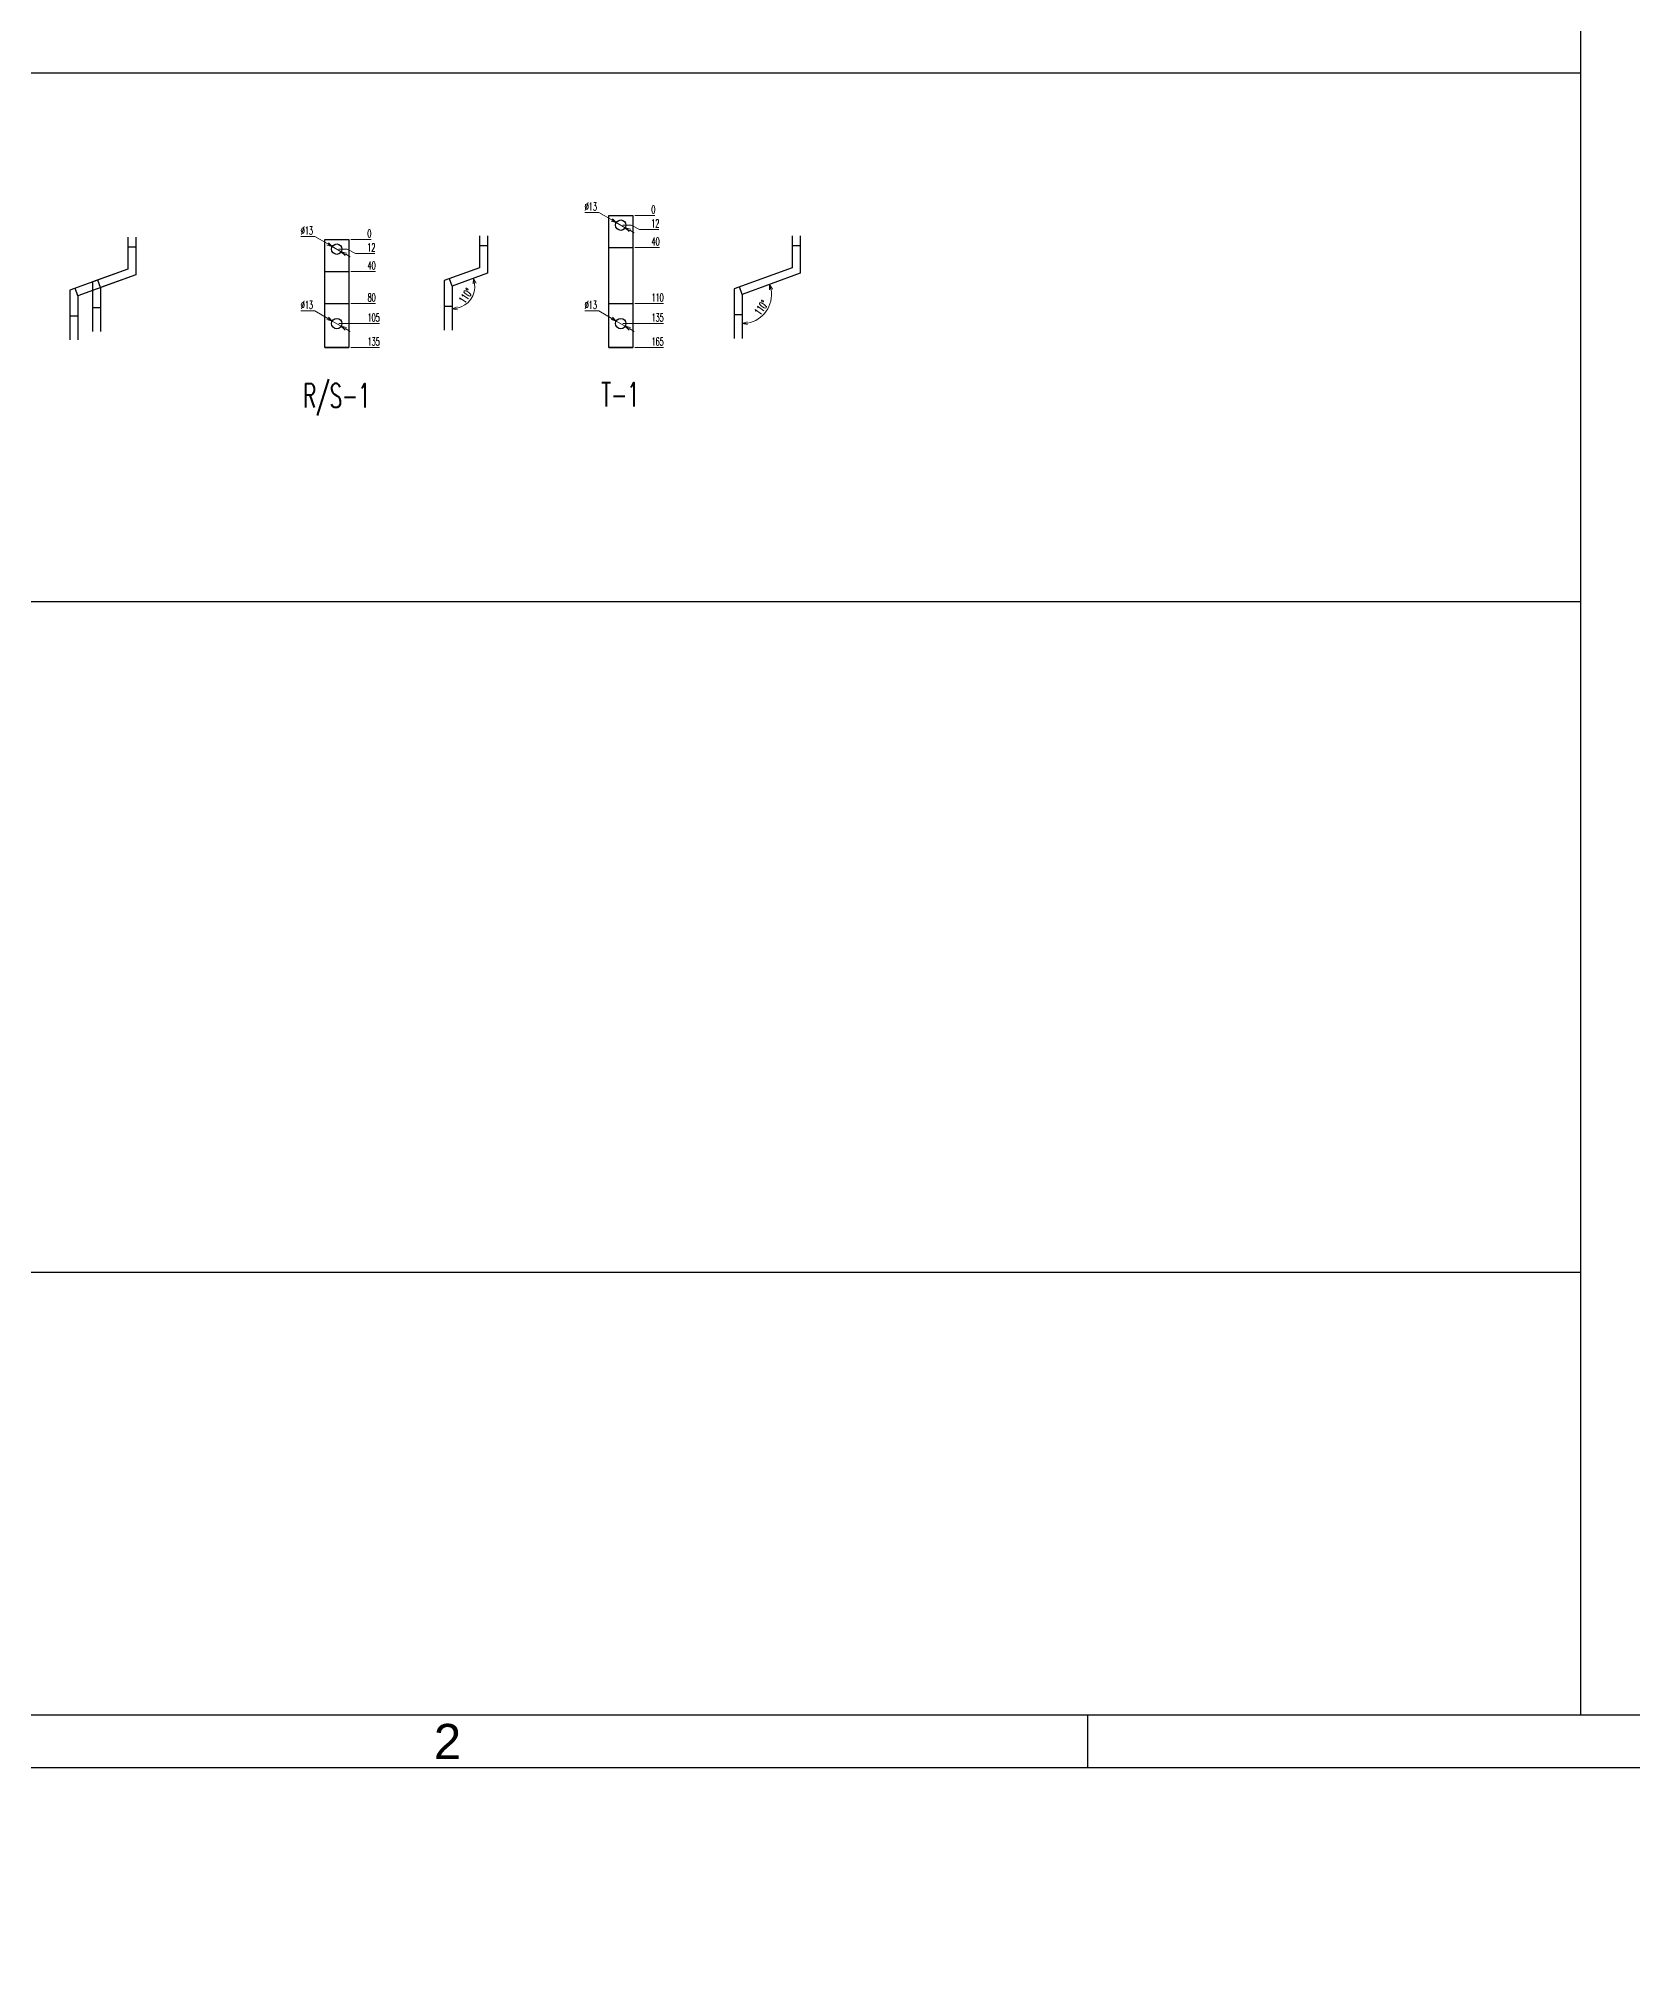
# Model space of a CAD drawing. Header units: millimetres. Extents: x -33730 to 17150, y -76829 to -27437.
# Drawn here: x -5109 to -3117, y -67458 to -65062 of the extents above; entities that cross this region are included whole.
import ezdxf
from ezdxf.enums import TextEntityAlignment as Align

# ---------------------------------------------------------------- set-up
doc = ezdxf.new("R2010")
doc.units = ezdxf.units.MM
doc.header["$LTSCALE"] = 3
doc.layers.add('@.TEXT', color=7, linetype='Continuous')
doc.layers.add('@.VISIBLE', color=7, linetype='Continuous')
doc.styles.add('Ann_w01', font='romans.shx', dxfattribs={"width": 0.6, "bigfont": 'chineset.shx'})
doc.styles.add('Arial', font='arial.ttf')
doc.dimstyles.new('Dim 01_SC05', dxfattribs={"dimscale": 5, "dimtxt": 2, "dimasz": 1.3, "dimexe": 0.5, "dimexo": 0.5, "dimgap": 0.5, "dimtad": 1, "dimtoh": 1, "dimdec": 1, "dimzin": 12, "dimdsep": 46, "dimtxsty": 'Ann_w01', "dimblk": 'OPEN30', "dimcen": 1.5, "dimclrd": 6, "dimclre": 6, "dimclrt": 3, "dimadec": 1, "dimazin": 3, "dimtm": 1e-09, "dimtfac": 1, "dimtdec": 1, "dimtmove": 0, "dimatfit": 3, "dimldrblk": 'OPEN30', "dimfxl": 1, "dimtolj": 1, "dimlwd": 20, "dimlwe": 20, "dimarcsym": 0})

# ---------------------------------------------------------------- blocks, each defined once
blk = doc.blocks.new('KHUNG BAN VE (Made by Tung)')
at = {"layer": '@.VISIBLE', "color": 8}
blk.add_line((148.5, 207), (148.5, 210), dxfattribs=at)
for points in [[(0, 0), (297, 0), (297, 210), (0, 210)], [(3, 3), (294, 3), (294, 207), (3, 207)]]:
    blk.add_lwpolyline(points, close=True, dxfattribs=at)
at = {"layer": '@.TEXT', "color": 1, "style": 'Arial'}
blk.add_text('2', height=2, dxfattribs=at).set_placement((112.125, 208.5), align=Align.MIDDLE_CENTER)
for tag, height, p in [('DESIGNER_NAME', 2, (38, 15.5)), ('PROJECT_CODE', 2, (258.5, 15.5)), ('SCALE', 2, (289, 15.5)), ('APPROVED_NAME', 2, (38, 10.5)), ('CUSTOMER_NAME', 2, (258.5, 10.5)), ('PAGE', 2, (289, 10.5)), ('DRAWING_NAME', 4, (173, 8)), ('TOTAL', 2, (289, 5.5))]:
    blk.add_attdef(tag, text='', height=height, dxfattribs=at).set_placement(p, align=Align.MIDDLE_CENTER)
blk = doc.blocks.new('*D2184')
at = {"layer": '@.VISIBLE', "color": 6, "lineweight": 20, "transparency": 16777216}
blk.add_line((-4718.3, -65448), (-4682.4, -65448), dxfattribs=at)
at = {"layer": 'Defpoints', "color": 0, "transparency": 16777216}
for p in [(-4735.8, -65313), (-4720.8, -65448), (-4699.5, -65448)]:
    blk.add_point(p, dxfattribs=at)
at = {"layer": '@.VISIBLE', "color": 3, "transparency": 16777216, "insert": (-4689.7, -65440.5), "char_height": 10, "attachment_point": 5, "style": 'Ann_w01'}
blk.add_mtext('\\A1;135', dxfattribs=at)
blk = doc.blocks.new('_Open30')
at = {"color": 0, "linetype": 'ByBlock', "lineweight": -2}
for p, q in [((-1, 0.27), (0, 0)), ((0, 0), (-1, -0.27)), ((0, 0), (-1, 0))]:
    blk.add_line(p, q, dxfattribs=at)
blk = doc.blocks.new('*D2185')
at = {"layer": '@.VISIBLE', "color": 6, "lineweight": 20, "transparency": 16777216}
blk.add_line((-4733.3, -65418), (-4682.4, -65418), dxfattribs=at)
at = {"layer": 'Defpoints', "color": 0, "transparency": 16777216}
for p in [(-4735.8, -65313), (-4735.8, -65418), (-4699.5, -65418)]:
    blk.add_point(p, dxfattribs=at)
at = {"layer": '@.VISIBLE', "color": 3, "transparency": 16777216, "insert": (-4689.7, -65410.5), "char_height": 10, "attachment_point": 5, "style": 'Ann_w01'}
blk.add_mtext('\\A1;105', dxfattribs=at)
blk = doc.blocks.new('*D2186')
at = {"layer": '@.VISIBLE', "color": 6, "lineweight": 20, "transparency": 16777216}
blk.add_line((-4718.3, -65393), (-4687.3, -65393), dxfattribs=at)
at = {"layer": 'Defpoints', "color": 0, "transparency": 16777216}
for p in [(-4735.8, -65313), (-4720.8, -65393), (-4699.5, -65393)]:
    blk.add_point(p, dxfattribs=at)
at = {"layer": '@.VISIBLE', "color": 3, "transparency": 16777216, "insert": (-4692.2, -65385.5), "char_height": 10, "attachment_point": 5, "style": 'Ann_w01'}
blk.add_mtext('\\A1;80', dxfattribs=at)
blk = doc.blocks.new('*D2187')
at = {"layer": '@.VISIBLE', "color": 6, "lineweight": 20, "transparency": 16777216}
blk.add_line((-4718.3, -65353), (-4687.3, -65353), dxfattribs=at)
at = {"layer": 'Defpoints', "color": 0, "transparency": 16777216}
for p in [(-4735.8, -65313), (-4720.8, -65353), (-4699.5, -65353)]:
    blk.add_point(p, dxfattribs=at)
at = {"layer": '@.VISIBLE', "color": 3, "transparency": 16777216, "insert": (-4692.2, -65345.5), "char_height": 10, "attachment_point": 5, "style": 'Ann_w01'}
blk.add_mtext('\\A1;40', dxfattribs=at)
blk = doc.blocks.new('*D2188')
at = {"layer": '@.VISIBLE', "color": 6, "lineweight": 20, "transparency": 16777216}
for p, q in [((-4733.3, -65325), (-4722.8, -65325)), ((-4722.8, -65325), (-4712.5, -65330.3)), ((-4712.5, -65330.3), (-4688.2, -65330.3))]:
    blk.add_line(p, q, dxfattribs=at)
at = {"layer": 'Defpoints', "color": 0, "transparency": 16777216}
for p in [(-4735.8, -65313), (-4735.8, -65325), (-4699.5, -65330.3)]:
    blk.add_point(p, dxfattribs=at)
at = {"layer": '@.VISIBLE', "color": 3, "transparency": 16777216, "insert": (-4692.6, -65322.8), "char_height": 10, "attachment_point": 5, "style": 'Ann_w01'}
blk.add_mtext('\\A1;12', dxfattribs=at)
blk = doc.blocks.new('*D2189')
at = {"layer": '@.VISIBLE', "color": 6, "lineweight": 20, "transparency": 16777216}
blk.add_line((-4718.3, -65313), (-4693, -65313), dxfattribs=at)
at = {"layer": 'Defpoints', "color": 0, "transparency": 16777216}
for p in [(-4735.8, -65313), (-4720.8, -65313), (-4699.5, -65313)]:
    blk.add_point(p, dxfattribs=at)
at = {"layer": '@.VISIBLE', "color": 3, "transparency": 16777216, "insert": (-4695, -65305.5), "char_height": 10, "attachment_point": 5, "style": 'Ann_w01'}
blk.add_mtext('\\A1;0', dxfattribs=at)
blk = doc.blocks.new('*D2190')
at = {"layer": '@.VISIBLE', "color": 6, "lineweight": 20, "transparency": 16777216}
for p, q in [((-4780.8, -65402.3), (-4763.1, -65402.3)), ((-4763.1, -65402.3), (-4747.1, -65411.5)), ((-4730.2, -65421.3), (-4741.5, -65414.8)), ((-4724.6, -65424.5), (-4718.9, -65427.8))]:
    blk.add_line(p, q, dxfattribs=at)
at = {"layer": 'Defpoints', "color": 0, "transparency": 16777216}
for p in [(-4741.5, -65414.8), (-4730.2, -65421.3)]:
    blk.add_point(p, dxfattribs=at)
at = {"layer": '@.VISIBLE', "color": 6, "lineweight": 20, "transparency": 16777216, "xscale": 6.5, "yscale": 6.5, "zscale": 6.5}
for p, rotation in [((-4741.5, -65414.8), 330.0055509143629), ((-4730.2, -65421.3), 150.0055509143629)]:
    blk.add_blockref('_Open30', p, dxfattribs=dict(at, rotation=rotation))
at = {"layer": '@.VISIBLE', "color": 3, "transparency": 16777216, "insert": (-4773.2, -65394.8), "char_height": 10, "attachment_point": 5, "style": 'Ann_w01'}
blk.add_mtext('\\A1;∅13', dxfattribs=at)
blk = doc.blocks.new('*D2191')
at = {"layer": '@.VISIBLE', "color": 6, "lineweight": 20, "transparency": 16777216}
for p, q in [((-4780.8, -65309.3), (-4763.1, -65309.3)), ((-4763.1, -65309.3), (-4747.1, -65318.5)), ((-4730.2, -65328.3), (-4741.5, -65321.8)), ((-4724.6, -65331.5), (-4718.9, -65334.8))]:
    blk.add_line(p, q, dxfattribs=at)
at = {"layer": 'Defpoints', "color": 0, "transparency": 16777216}
for p in [(-4741.5, -65321.8), (-4730.2, -65328.3)]:
    blk.add_point(p, dxfattribs=at)
at = {"layer": '@.VISIBLE', "color": 6, "lineweight": 20, "transparency": 16777216, "xscale": 6.5, "yscale": 6.5, "zscale": 6.5}
for p, rotation in [((-4741.5, -65321.8), 330.005550914295), ((-4730.2, -65328.3), 150.005550914295)]:
    blk.add_blockref('_Open30', p, dxfattribs=dict(at, rotation=rotation))
at = {"layer": '@.VISIBLE', "color": 3, "transparency": 16777216, "insert": (-4773.2, -65301.8), "char_height": 10, "attachment_point": 5, "style": 'Ann_w01'}
blk.add_mtext('\\A1;∅13', dxfattribs=at)
blk = doc.blocks.new('*D2192')
at = {"layer": '@.VISIBLE', "color": 6, "lineweight": 20, "transparency": 16777216}
blk.add_line((-4363.5, -65448), (-4327.6, -65448), dxfattribs=at)
at = {"layer": 'Defpoints', "color": 0, "transparency": 16777216}
for p in [(-4381, -65283), (-4366, -65448), (-4344.7, -65448)]:
    blk.add_point(p, dxfattribs=at)
at = {"layer": '@.VISIBLE', "color": 3, "transparency": 16777216, "insert": (-4334.9, -65440.5), "char_height": 10, "attachment_point": 5, "style": 'Ann_w01'}
blk.add_mtext('\\A1;165', dxfattribs=at)
blk = doc.blocks.new('*D2193')
at = {"layer": '@.VISIBLE', "color": 6, "lineweight": 20, "transparency": 16777216}
blk.add_line((-4378.5, -65418), (-4327.6, -65418), dxfattribs=at)
at = {"layer": 'Defpoints', "color": 0, "transparency": 16777216}
for p in [(-4381, -65283), (-4381, -65418), (-4344.7, -65418)]:
    blk.add_point(p, dxfattribs=at)
at = {"layer": '@.VISIBLE', "color": 3, "transparency": 16777216, "insert": (-4334.9, -65410.5), "char_height": 10, "attachment_point": 5, "style": 'Ann_w01'}
blk.add_mtext('\\A1;135', dxfattribs=at)
blk = doc.blocks.new('*D2194')
at = {"layer": '@.VISIBLE', "color": 6, "lineweight": 20, "transparency": 16777216}
blk.add_line((-4363.5, -65393), (-4327.6, -65393), dxfattribs=at)
at = {"layer": 'Defpoints', "color": 0, "transparency": 16777216}
for p in [(-4381, -65283), (-4366, -65393), (-4344.7, -65393)]:
    blk.add_point(p, dxfattribs=at)
at = {"layer": '@.VISIBLE', "color": 3, "transparency": 16777216, "insert": (-4334.9, -65385.5), "char_height": 10, "attachment_point": 5, "style": 'Ann_w01'}
blk.add_mtext('\\A1;110', dxfattribs=at)
blk = doc.blocks.new('*D2195')
at = {"layer": '@.VISIBLE', "color": 6, "lineweight": 20, "transparency": 16777216}
blk.add_line((-4363.5, -65323), (-4332.5, -65323), dxfattribs=at)
at = {"layer": 'Defpoints', "color": 0, "transparency": 16777216}
for p in [(-4381, -65283), (-4366, -65323), (-4344.7, -65323)]:
    blk.add_point(p, dxfattribs=at)
at = {"layer": '@.VISIBLE', "color": 3, "transparency": 16777216, "insert": (-4337.3, -65315.5), "char_height": 10, "attachment_point": 5, "style": 'Ann_w01'}
blk.add_mtext('\\A1;40', dxfattribs=at)
blk = doc.blocks.new('*D2196')
at = {"layer": '@.VISIBLE', "color": 6, "lineweight": 20, "transparency": 16777216}
for p, q in [((-4378.5, -65295), (-4368, -65295)), ((-4368, -65295), (-4357.7, -65300.3)), ((-4357.7, -65300.3), (-4333.3, -65300.3))]:
    blk.add_line(p, q, dxfattribs=at)
at = {"layer": 'Defpoints', "color": 0, "transparency": 16777216}
for p in [(-4381, -65283), (-4381, -65295), (-4344.7, -65300.3)]:
    blk.add_point(p, dxfattribs=at)
at = {"layer": '@.VISIBLE', "color": 3, "transparency": 16777216, "insert": (-4337.8, -65292.8), "char_height": 10, "attachment_point": 5, "style": 'Ann_w01'}
blk.add_mtext('\\A1;12', dxfattribs=at)
blk = doc.blocks.new('*D2197')
at = {"layer": '@.VISIBLE', "color": 6, "lineweight": 20, "transparency": 16777216}
blk.add_line((-4363.5, -65283), (-4338.2, -65283), dxfattribs=at)
at = {"layer": 'Defpoints', "color": 0, "transparency": 16777216}
for p in [(-4381, -65283), (-4366, -65283), (-4344.7, -65283)]:
    blk.add_point(p, dxfattribs=at)
at = {"layer": '@.VISIBLE', "color": 3, "transparency": 16777216, "insert": (-4340.2, -65275.5), "char_height": 10, "attachment_point": 5, "style": 'Ann_w01'}
blk.add_mtext('\\A1;0', dxfattribs=at)
blk = doc.blocks.new('*D2198')
at = {"layer": '@.VISIBLE', "color": 6, "lineweight": 20, "transparency": 16777216}
for p, q in [((-4425.9, -65402.3), (-4408.3, -65402.3)), ((-4408.3, -65402.3), (-4392.3, -65411.5)), ((-4375.4, -65421.3), (-4386.6, -65414.8)), ((-4369.8, -65424.5), (-4364.1, -65427.8))]:
    blk.add_line(p, q, dxfattribs=at)
at = {"layer": 'Defpoints', "color": 0, "transparency": 16777216}
for p in [(-4386.6, -65414.8), (-4375.4, -65421.3)]:
    blk.add_point(p, dxfattribs=at)
at = {"layer": '@.VISIBLE', "color": 6, "lineweight": 20, "transparency": 16777216, "xscale": 6.5, "yscale": 6.5, "zscale": 6.5}
for p, rotation in [((-4386.6, -65414.8), 330.0055509143073), ((-4375.4, -65421.3), 150.0055509143073)]:
    blk.add_blockref('_Open30', p, dxfattribs=dict(at, rotation=rotation))
at = {"layer": '@.VISIBLE', "color": 3, "transparency": 16777216, "insert": (-4418.4, -65394.8), "char_height": 10, "attachment_point": 5, "style": 'Ann_w01'}
blk.add_mtext('\\A1;∅13', dxfattribs=at)
blk = doc.blocks.new('*D2199')
at = {"layer": '@.VISIBLE', "color": 6, "lineweight": 20, "transparency": 16777216}
for p, q in [((-4425.9, -65279.3), (-4408.3, -65279.3)), ((-4408.3, -65279.3), (-4392.3, -65288.5)), ((-4375.4, -65298.3), (-4386.6, -65291.8)), ((-4369.8, -65301.5), (-4364.1, -65304.8))]:
    blk.add_line(p, q, dxfattribs=at)
at = {"layer": 'Defpoints', "color": 0, "transparency": 16777216}
for p in [(-4386.6, -65291.8), (-4375.4, -65298.3)]:
    blk.add_point(p, dxfattribs=at)
at = {"layer": '@.VISIBLE', "color": 6, "lineweight": 20, "transparency": 16777216, "xscale": 6.5, "yscale": 6.5, "zscale": 6.5}
for p, rotation in [((-4386.6, -65291.8), 330.005550914295), ((-4375.4, -65298.3), 150.005550914295)]:
    blk.add_blockref('_Open30', p, dxfattribs=dict(at, rotation=rotation))
at = {"layer": '@.VISIBLE', "color": 3, "transparency": 16777216, "insert": (-4418.4, -65271.8), "char_height": 10, "attachment_point": 5, "style": 'Ann_w01'}
blk.add_mtext('\\A1;∅13', dxfattribs=at)
blk = doc.blocks.new('*D2250')
at = {"layer": '@.VISIBLE', "color": 6, "lineweight": 20, "transparency": 16777216}
blk.add_arc((-4591.7, -65371.3), 28.4, 283.1352, 6.8648, dxfattribs=at)
at = {"layer": 'Defpoints', "color": 0, "transparency": 16777216}
for p in [(-4547.5, -65355.2), (-4591.7, -65371.3), (-4591.7, -65371.3), (-4574.7, -65394.1), (-4591.7, -65426.3)]:
    blk.add_point(p, dxfattribs=at)
at = {"layer": '@.VISIBLE', "color": 6, "lineweight": 20, "transparency": 16777216, "xscale": 6.5, "yscale": 6.5, "zscale": 6.5}
for p, rotation in [((-4565, -65361.6), 103.4324147644901), ((-4591.7, -65399.7), 186.5675852354775)]:
    blk.add_blockref('_Open30', p, dxfattribs=dict(at, rotation=rotation))
at = {"layer": '@.VISIBLE', "color": 3, "transparency": 16777216, "insert": (-4574.6, -65383.3), "char_height": 10, "attachment_point": 5, "rotation": 55, "style": 'Ann_w01'}
blk.add_mtext('\\A1;110°', dxfattribs=at)
blk = doc.blocks.new('*D2251')
at = {"layer": '@.VISIBLE', "color": 6, "lineweight": 20, "transparency": 16777216}
blk.add_arc((-4229.1, -65381.6), 36.5, 280.2294, 9.7706, dxfattribs=at)
at = {"layer": 'Defpoints', "color": 0, "transparency": 16777216}
for p in [(-4156.8, -65355.2), (-4229.1, -65381.6), (-4229.1, -65381.6), (-4207.4, -65410.8), (-4229.1, -65436.6)]:
    blk.add_point(p, dxfattribs=at)
at = {"layer": '@.VISIBLE', "color": 6, "lineweight": 20, "transparency": 16777216, "xscale": 6.5, "yscale": 6.5, "zscale": 6.5}
for p, rotation in [((-4194.9, -65369.1), 104.8852810261984), ((-4229.1, -65418), 185.1147189737807)]:
    blk.add_blockref('_Open30', p, dxfattribs=dict(at, rotation=rotation))
at = {"layer": '@.VISIBLE', "color": 3, "transparency": 16777216, "insert": (-4205.4, -65398.2), "char_height": 10, "attachment_point": 5, "rotation": 55, "style": 'Ann_w01'}
blk.add_mtext('\\A1;110°', dxfattribs=at)

msp = doc.modelspace()

# ---------------------------------------------------------------- linework, layer by layer
at = {"layer": '@.VISIBLE'}
for p, q in [((-7064.18, -65104.85), (-3181.97, -65104.85)), ((-4996.8, -65321.97), (-4986.8, -65321.97)), ((-4557.53, -65320.26), (-4547.53, -65320.26)), ((-4166.76, -65320.26), (-4156.76, -65320.26)), ((-5040.97, -65398.02), (-5030.97, -65398.02)), ((-4601.7, -65396.31), (-4591.7, -65396.31)), ((-4239.12, -65406.57), (-4229.12, -65406.57)), ((-5069.16, -65408.28), (-5059.16, -65408.28)), ((-7064.18, -65765.19), (-3181.97, -65765.19)), ((-7064.18, -66603.41), (-3181.97, -66603.41))]:
    msp.add_line(p, q, dxfattribs=at)
at = {"layer": '@.VISIBLE', "color": 2}
for p, q in [((-4396.02, -65283.02), (-4366.02, -65283.02)), ((-4396.02, -65323.02), (-4366.02, -65323.02)), ((-5059.16, -65383.28), (-5062.58, -65373.88)), ((-4229.12, -65381.57), (-4232.54, -65372.17)), ((-4396.02, -65393.02), (-4366.02, -65393.02)), ((-4396.02, -65448.02), (-4366.02, -65448.02))]:
    msp.add_line(p, q, dxfattribs=at)
at = {"layer": '@.VISIBLE', "color": 4}
for p, q in [((-4750.83, -65313.02), (-4720.83, -65313.02)), ((-4750.83, -65353.02), (-4720.83, -65353.02)), ((-5030.97, -65373.02), (-5034.39, -65363.62)), ((-4591.7, -65371.31), (-4595.12, -65361.91)), ((-4750.83, -65393.02), (-4720.83, -65393.02)), ((-4750.83, -65448.02), (-4720.83, -65448.02))]:
    msp.add_line(p, q, dxfattribs=at)
at = {"layer": '@.VISIBLE'}
msp.add_lwpolyline([(-7064.18, -63359.43), (-3181.97, -63359.43), (-3181.97, -67156.64), (-7064.18, -67156.64)], close=True, dxfattribs=at)
at = {"layer": '@.VISIBLE', "color": 2}
msp.add_lwpolyline([(-4396.02, -65283.02), (-4366.02, -65283.02), (-4366.02, -65448.02), (-4396.02, -65448.02)], close=True, dxfattribs=at)
for points in [[(-4996.8, -65309.94), (-4996.8, -65349.94), (-5069.16, -65376.28), (-5069.16, -65438.28)], [(-4986.8, -65309.94), (-4986.8, -65356.95), (-5059.16, -65383.28), (-5059.16, -65438.28)], [(-4166.76, -65308.23), (-4166.76, -65348.23), (-4239.12, -65374.57), (-4239.12, -65436.57)], [(-4156.76, -65308.23), (-4156.76, -65355.24), (-4229.12, -65381.57), (-4229.12, -65436.57)]]:
    msp.add_lwpolyline(points, dxfattribs=at)
at = {"layer": '@.VISIBLE', "color": 4}
for points in [[(-4996.8, -65309.94), (-4996.8, -65349.94), (-5040.97, -65366.02), (-5040.97, -65428.02)], [(-4986.8, -65309.94), (-4986.8, -65356.95), (-5030.97, -65373.02), (-5030.97, -65428.02)], [(-4557.53, -65308.23), (-4557.53, -65348.23), (-4601.7, -65364.31), (-4601.7, -65426.31)], [(-4547.53, -65308.23), (-4547.53, -65355.24), (-4591.7, -65371.31), (-4591.7, -65426.31)]]:
    msp.add_lwpolyline(points, dxfattribs=at)
at = {"layer": '@.VISIBLE'}
for points in [[(-4996.8, -65309.94), (-4996.8, -65349.94)], [(-4557.53, -65308.23), (-4557.53, -65348.23)]]:
    msp.add_lwpolyline(points, dxfattribs=at)
at = {"layer": '@.VISIBLE', "color": 4}
msp.add_lwpolyline([(-4750.83, -65313.02), (-4720.83, -65313.02), (-4720.83, -65448.02), (-4750.83, -65448.02)], close=True, dxfattribs=at)
at = {"layer": '@.VISIBLE', "color": 2}
for centre in [(-4381.02, -65295.02), (-4381.02, -65418.02)]:
    msp.add_circle(centre, 6.5, dxfattribs=at)
at = {"layer": '@.VISIBLE', "color": 4}
for centre in [(-4735.83, -65325.02), (-4735.83, -65418.02)]:
    msp.add_circle(centre, 6.5, dxfattribs=at)

# ---------------------------------------------------------------- block references
at = {"layer": '@.VISIBLE', "xscale": 22, "yscale": 22, "zscale": 22}
msp.add_blockref('KHUNG BAN VE (Made by Tung)', (-7064.18, -71776.64), dxfattribs=at)

# ---------------------------------------------------------------- texts
at = {"style": 'Ann_w01', "width": 0.6}
for s, p in [('R/S-1', (-4735.83, -65508.02)), ('T-1', (-4381.42, -65506.67))]:
    msp.add_text(s, height=30, dxfattribs=at).set_placement(p, align=Align.MIDDLE_CENTER)

# ---------------------------------------------------------------- dimensions: what is measured, and where the dimension line sits
at = {"layer": '@.VISIBLE', "color": 2}
for p1, p2, picture, middle in [((-4375.39, -65298.27), (-4386.65, -65291.77), '*D2199', (-4418.37, -65279.27)), ((-4375.39, -65421.27), (-4386.65, -65414.77), '*D2198', (-4418.37, -65402.27))]:
    dim = msp.add_diameter_dim_2p(p1=p1, p2=p2, dimstyle='Dim 01_SC05', dxfattribs=at)
    dim.commit()
    dim.dimension.update_dxf_attribs({"geometry": picture, "text_midpoint": middle, "dimtype": 163})
for feature_location, offset, origin, picture, middle in [((-4366.02021604, -65283.02040331), (21.32001445, 0), (-4381.02021604, -65283.02040331), '*D2197', (-4340.2002016, -65275.52040331)), ((-4366.02, -65448.02), (21.32, 0), (-4381.02, -65283.02), '*D2192', (-4334.91, -65440.52)), ((-4381.02, -65418.02), (36.32, 0), (-4381.02, -65283.02), '*D2193', (-4334.91, -65410.52)), ((-4366.02, -65393.02), (21.32, 0), (-4381.02, -65283.02), '*D2194', (-4334.91, -65385.52)), ((-4366.02, -65323.02), (21.32, 0), (-4381.02, -65283.02), '*D2195', (-4337.34, -65315.52)), ((-4381.02, -65295.02), (36.32, -5.26), (-4381.02, -65283.02), '*D2196', (-4337.77, -65292.78))]:
    dim = msp.add_ordinate_dim(feature_location=feature_location, offset=offset, dtype=0, origin=origin, dimstyle='Dim 01_SC05', dxfattribs=at)
    dim.commit()
    dim.dimension.update_dxf_attribs({"geometry": picture, "text_midpoint": middle})
at = {"layer": '@.VISIBLE'}
for p1, p2, picture, middle in [((-4730.2, -65328.27), (-4741.46, -65321.77), '*D2191', (-4773.18, -65309.27)), ((-4730.2, -65421.27), (-4741.46, -65414.77), '*D2190', (-4773.18, -65402.27))]:
    dim = msp.add_diameter_dim_2p(p1=p1, p2=p2, dimstyle='Dim 01_SC05', dxfattribs=at)
    dim.commit()
    dim.dimension.update_dxf_attribs({"geometry": picture, "text_midpoint": middle, "dimtype": 163})
at = {"layer": '@.VISIBLE', "color": 4}
dim = msp.add_ordinate_dim(feature_location=(-4720.82953326, -65313.02040331), offset=(21.32001445, 0), dtype=0, origin=(-4735.82953326, -65313.02040331), dimstyle='Dim 01_SC05', dxfattribs=at)
dim.commit()
dim.dimension.update_dxf_attribs({"geometry": '*D2189', "text_midpoint": (-4695.00951882, -65305.52040331)})
at = {"layer": '@.VISIBLE'}
for feature_location, offset, picture, middle in [((-4720.83, -65448.02), (21.32, 0), '*D2184', (-4689.72, -65440.52)), ((-4735.83, -65418.02), (36.32, 0), '*D2185', (-4689.72, -65410.52)), ((-4720.83, -65393.02), (21.32, 0), '*D2186', (-4692.15, -65385.52)), ((-4720.83, -65353.02), (21.32, 0), '*D2187', (-4692.15, -65345.52)), ((-4735.83, -65325.02), (36.32, -5.26), '*D2188', (-4692.58, -65322.78))]:
    dim = msp.add_ordinate_dim(feature_location=feature_location, offset=offset, dtype=0, origin=(-4735.83, -65313.02), dimstyle='Dim 01_SC05', dxfattribs=at)
    dim.commit()
    dim.dimension.update_dxf_attribs({"geometry": picture, "text_midpoint": middle})
for base, line1, line2, picture, middle in [((-4574.73, -65394.1), ((-4591.7, -65371.31), (-4591.7, -65426.31)), ((-4547.53, -65355.24), (-4591.7, -65371.31)), '*D2250', (-4574.57, -65383.31)), ((-4207.35, -65410.81), ((-4229.12, -65381.57), (-4229.12, -65436.57)), ((-4156.76, -65355.24), (-4229.12, -65381.57)), '*D2251', (-4205.4, -65398.18))]:
    dim = msp.add_angular_dim_2l(base=base, line1=line1, line2=line2, dimstyle='Dim 01_SC05', dxfattribs=at)
    dim.commit()
    dim.dimension.update_dxf_attribs({"geometry": picture, "text_midpoint": middle})

doc.saveas('drawing.dxf')
